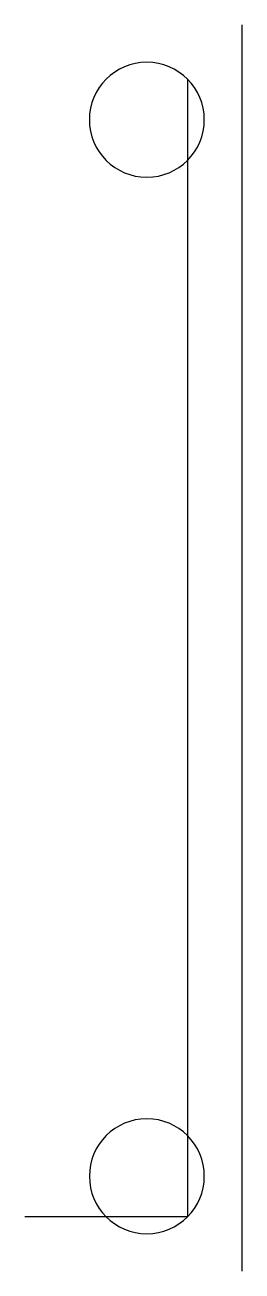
# Model space of a CAD drawing. Header units: inches. Extents: x -0.1 to 79.5, y -1.1 to 44.9.
# Drawn here: x 71.53 to 79.54, y -1.13 to 44.87 of the extents above; entities outside this region: 3.
import ezdxf

# ---------------------------------------------------------------- set-up
doc = ezdxf.new("R2010")
doc.units = ezdxf.units.IN
doc.header["$MEASUREMENT"] = 0
doc.layers.get('0').update_dxf_attribs({"true_color": 0xc2ced6})

msp = doc.modelspace()

# ---------------------------------------------------------------- linework, layer by layer
for p, q in [((79.539, -1.128), (79.539, 44.872)), ((0.523, 0.872), (0.523, 42.872)), ((77.523, 42.872), (77.523, 0.872))]:
    msp.add_line(p, q)
at = {"extrusion": (-4.03717e-17, 1, 0)}
msp.add_line((77.523, 0.872, 23), (71.526, 0.872, 32.824), dxfattribs=at)
at = {"extrusion": (-1, 0, 0)}
for p, q in [((77.523, 0.872, 23), (71.526, 0.872, 32.824)), ((77.523, 0.872, 48), (77.523, 0.872, 33))]:
    msp.add_line(p, q, dxfattribs=at)
at = {"extrusion": (0, -1.22465e-16, -1)}
for centre in [(-2.025, 41.371, -33), (-76.024, 41.372, -33), (-76.025, 2.372, -33)]:
    msp.add_circle(centre, 2.121, dxfattribs=at)
at = {"extrusion": (-1.2326e-32, -1.22465e-16, -1)}
msp.add_circle((-2.025, 2.372, -33), 2.121, dxfattribs=at)

doc.saveas('drawing.dxf')
